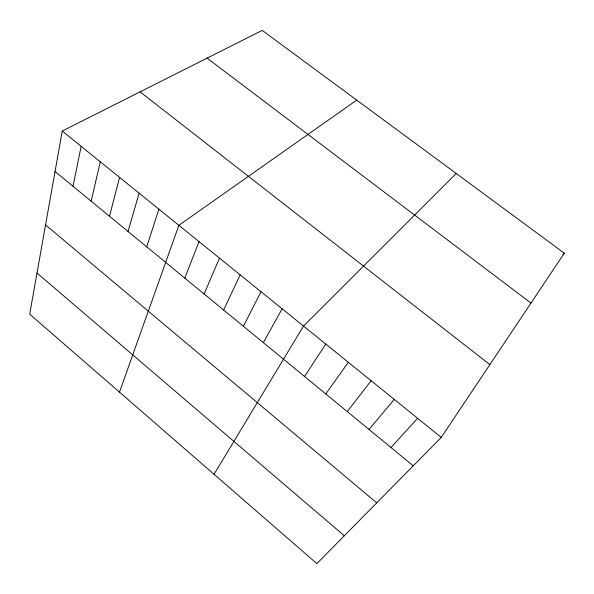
<?xml version="1.0" encoding="UTF-8"?>
<svg xmlns="http://www.w3.org/2000/svg" width="594" height="594" viewBox="0 0 594 594"><rect width="100%" height="100%" fill="white"/><g stroke="black" fill="none" stroke-linecap="round" stroke-linejoin="round"><path stroke-width="0.89" d="M62.236 131.044L29.7 314.152L316.877 563.602L441.253 437.399L564.3 253.178L262.214 30.398L62.236 131.044L441.253 437.399M73.01 186.271L81.148 146.324M91.157 201.18L100.267 161.783M109.489 216.246L119.594 177.406M128.022 231.467L139.13 193.198M146.74 246.844L158.888 209.162M119.491 392.151L178.861 225.312L356.742 100.104M184.786 278.096L199.057 241.632M204.106 293.978L219.476 258.138M223.641 310.023L240.132 274.836M243.384 326.24L261.018 291.721M263.335 342.634L282.143 308.791M214.048 474.287L303.512 326.069L456.214 173.463M304.529 376.47L325.787 344.075M325.779 393.933L348.329 362.288M347.275 411.59L371.139 380.732M369.023 429.455L394.23 399.391M563.075 254.536L564.3 253.178M391.015 447.527L417.597 418.28M207.098 58.138L530.977 303.066M140.095 91.855L489.872 364.612M55.042 171.51L413.261 465.8M45.552 224.948L376.745 502.858M37.006 273.04L344.305 535.773"/></g></svg>
